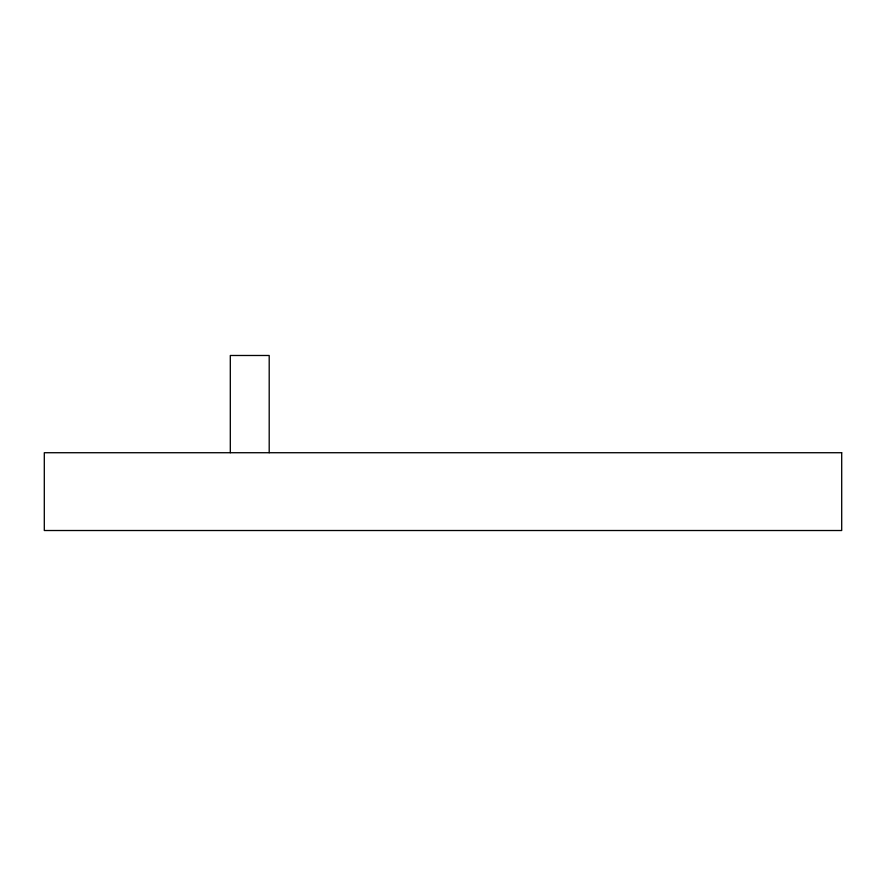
<?xml version="1.0" encoding="UTF-8"?>
<svg xmlns="http://www.w3.org/2000/svg" width="886" height="886" viewBox="0 0 886 886"><rect width="100%" height="100%" fill="white"/><g stroke="black" fill="none" stroke-linecap="round" stroke-linejoin="round"><path stroke-width="1.33" d="M269.2 452.724L269.2 355.485L230.305 355.485L230.305 452.724M841.7 452.724L44.3 452.724L44.3 530.515L841.7 530.515L841.7 452.724"/></g></svg>
